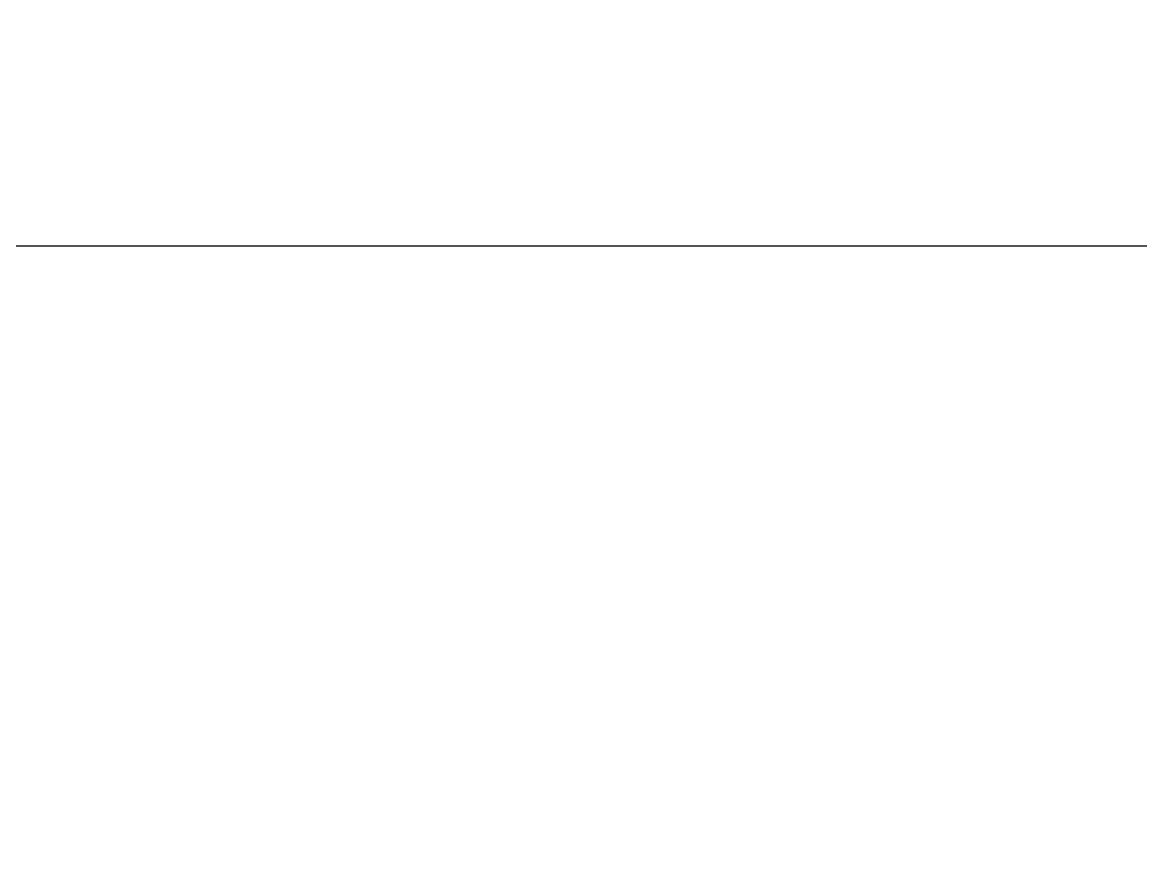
# Model space of a CAD drawing. Header units: inches. Extents: x 21 to 32698, y 13 to 3712.
# Drawn here: x 17664.25 to 17676.68, y 972.35 to 981.57 of the extents above; entities that cross this region are included whole.
import ezdxf

# ---------------------------------------------------------------- set-up
doc = ezdxf.new("R2010")
doc.units = ezdxf.units.IN
doc.header["$MEASUREMENT"] = 0
doc.set_wipeout_variables(frame=1)
for name, color, linetype, lineweight in [('Z_MİM_-KM-GLAZ', 8, 'Continuous', 25), ('Z_MİM_-KM-IZO-THERMAL-ROCKWOOL', 8, 'BATTING', 25), ('Z_MİM_-KM-WALL-PLASTER', 8, 'Continuous', 25), ('Z_MİM_ALUMINIUM', 8, 'Continuous', 25)]:
    doc.layers.add(name, color=color, linetype=linetype, lineweight=lineweight)
doc.linetypes.add('BATTING', pattern='A,0.00254,-2.54,[134,ltypeshp.shx,S=2.54,R=0,X=-2.54,Y=0],-5.08,[134,ltypeshp.shx,S=2.54,R=180,X=2.54,Y=0],-2.54', length=10.16254)

# ---------------------------------------------------------------- blocks, each defined once
blk = doc.blocks.new('-KM-AL1 150_900')
blk.add_wipeout([(151.488, -34.02), (151.726, -15.48), (149.45, -15.45), (149.45, 7.15), (9.45, 7.15), (9.45, -15.45), (7.398, -15.45), (7.567, -34.061)])
at = {"layer": 'Z_MİM_ALUMINIUM', "elevation": 0.002}
blk.add_lwpolyline([(15.193, -18.45), (143.83, -18.45)], dxfattribs=at)

msp = doc.modelspace()

# ---------------------------------------------------------------- linework, layer by layer
at = {"layer": 'Z_MİM_-KM-IZO-THERMAL-ROCKWOOL', "ltscale": 0.45}
msp.add_lwpolyline([(18839.214, 974.583), (17334.214, 974.583), (17334.214, 1004.583), (16649.213, 1004.583), (16649.213, 974.583), (15324.214, 974.583), (15324.214, 1629.583), (15034.214, 1629.583), (15034.215, 2589.584), (18839.214, 2589.584)], close=True, dxfattribs=at)
at = {"layer": 'Z_MİM_-KM-WALL-PLASTER'}
msp.add_lwpolyline([(18834.214, 979.583), (17339.214, 979.583), (17339.214, 1009.583), (16644.213, 1009.583), (16644.213, 979.583), (15329.214, 979.583), (15329.214, 1634.583), (15039.214, 1634.583), (15039.215, 2584.584), (18834.214, 2584.584)], close=True, dxfattribs=at)

# ---------------------------------------------------------------- next in the draw order: block references
at = {"layer": 'Z_MİM_-KM-GLAZ'}
msp.add_blockref('-KM-AL1 150_900', (17597.264, 997.533), dxfattribs=at)

doc.saveas('drawing.dxf')
